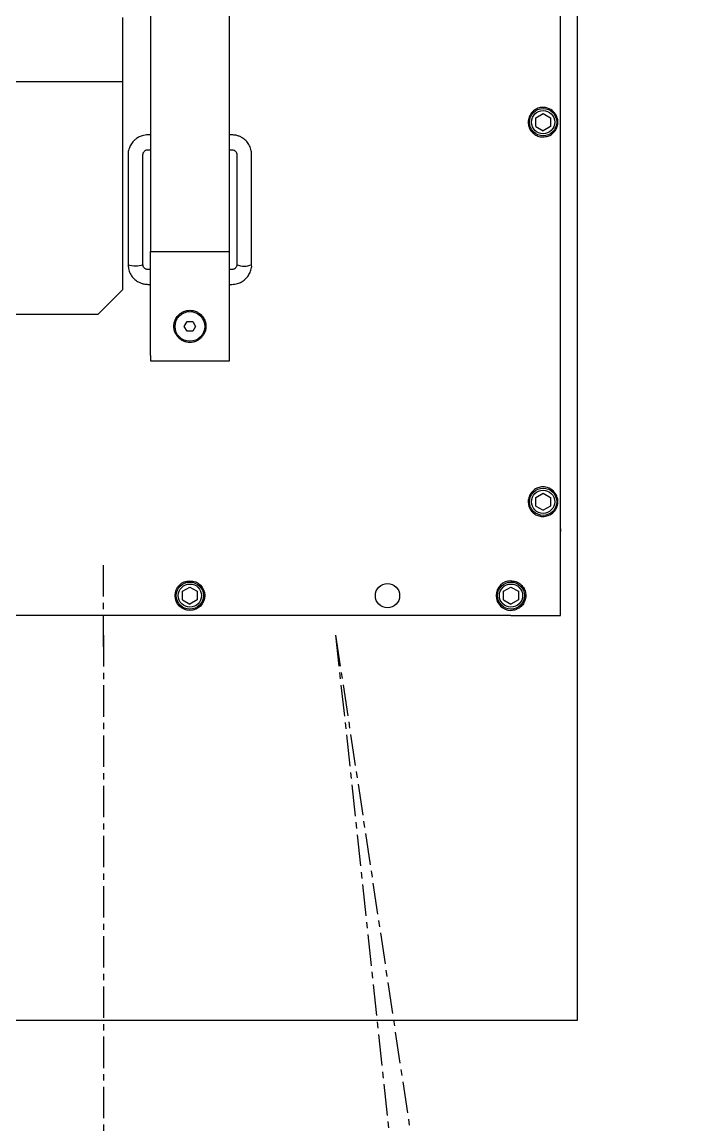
# Model space of a CAD drawing. Extents: x 500 to 100500, y -14500 to 21140.
# Drawn here: x 8173.3 to 8311.1, y -10017 to -9793.8 of the extents above; entities that cross this region are included whole.
import ezdxf

# ---------------------------------------------------------------- set-up
doc = ezdxf.new("R2010")
doc.units = 0
doc.linetypes.add('CENTER', pattern=[10.16, 6.35, -1.27, 1.27, -1.27])
doc.layers.get('0').update_dxf_attribs({"linetype": 'CONTINUOUS'})
for name, color, linetype in [('Center', 1, 'CENTER'), ('D', 7, 'CONTINUOUS'), ('SLD-0', 7, 'CONTINUOUS')]:
    doc.layers.add(name, color=color, linetype=linetype)

# ---------------------------------------------------------------- blocks, each defined once
blk = doc.blocks.new('KJ특성 TURN')
at = {"layer": 'SLD-0'}
for p, q in [((9282.78, -70944.09), (9282.78, -70931.09)), ((9282.78, -70944.09), (9235.48, -70944.09)), ((9282.78, -70986.09), (9282.78, -70944.09)), ((9277.78, -70991.09), (9282.78, -70986.09)), ((9243.78, -70991.09), (9277.78, -70991.09))]:
    blk.add_line(p, q, dxfattribs=at)
blk = doc.blocks.new('KJVision F 2')
at = {"color": 3, "linetype": 'Continuous', "lineweight": 25}
for p, q in [((-5573.22, -76759.69, -96.77), (-5573.22, -76483.19, -96.77)), ((-5573.22, -76742.19, -96.77), (-5573.22, -76500.69, -96.77)), ((-5656.22, -76555.64, -96.77), (-5656.22, -76686.05, -96.77)), ((-5640.22, -76686.05, -96.77), (-5640.22, -76555.64, -96.77)), ((-5578.22, -76658.99, -96.77), (-5576.72, -76658.12, -96.77)), ((-5578.22, -76660.72, -96.77), (-5578.22, -76658.99, -96.77)), ((-5576.72, -76658.12, -96.77), (-5575.22, -76658.99, -96.77)), ((-5575.22, -76658.99, -96.77), (-5575.22, -76660.72, -96.77)), ((-5578.22, -76660.72, -96.77), (-5576.72, -76661.59, -96.77)), ((-5575.22, -76660.72, -96.77), (-5576.72, -76661.59, -96.77)), ((-5656.22, -76662.42, -96.77), (-5656.72, -76662.42, -96.77)), ((-5639.72, -76662.42, -96.77), (-5640.22, -76662.42, -96.77)), ((-5660.72, -76666.4, -96.77), (-5660.72, -76688.71, -96.77)), ((-5657.72, -76688.71, -96.77), (-5657.72, -76666.4, -96.77)), ((-5656.72, -76665.42, -96.77), (-5656.22, -76665.42, -96.77)), ((-5640.22, -76665.42, -96.77), (-5639.72, -76665.42, -96.77)), ((-5638.72, -76666.4, -96.77), (-5638.72, -76688.71, -96.77)), ((-5635.72, -76688.71, -96.77), (-5635.72, -76666.4, -96.77)), ((-5656.22, -76686.05, -96.77), (-5640.22, -76686.05, -96.77)), ((-5656.22, -76686.05, -96.77), (-5640.22, -76686.05, -96.77)), ((-5656.22, -76686.05, -96.77), (-5656.22, -76686.05, -96.77)), ((-5656.22, -76686.85, -96.77), (-5656.22, -76686.05, -96.77)), ((-5640.22, -76686.05, -96.77), (-5640.22, -76686.05, -96.77)), ((-5640.22, -76686.85, -96.77), (-5640.22, -76686.05, -96.77)), ((-5656.22, -76690.03, -96.77), (-5656.22, -76686.85, -96.77)), ((-5640.22, -76690.03, -96.77), (-5640.22, -76686.85, -96.77)), ((-5656.22, -76689.69, -96.77), (-5656.72, -76689.69, -96.77)), ((-5656.22, -76699.02, -96.77), (-5656.22, -76690.03, -96.77)), ((-5639.72, -76689.69, -96.77), (-5640.22, -76689.69, -96.77)), ((-5640.22, -76699.02, -96.77), (-5640.22, -76690.03, -96.77)), ((-5656.72, -76692.69, -96.77), (-5656.22, -76692.69, -96.77)), ((-5640.22, -76692.69, -96.77), (-5639.72, -76692.69, -96.77)), ((-5656.22, -76707.07, -96.77), (-5656.22, -76699.02, -96.77)), ((-5640.22, -76707.07, -96.77), (-5640.22, -76699.02, -96.77)), ((-5649.38, -76701.19, -96.77), (-5648.8, -76700.19, -96.77)), ((-5648.8, -76702.19, -96.77), (-5649.38, -76701.19, -96.77)), ((-5648.8, -76700.19, -96.77), (-5647.64, -76700.19, -96.77)), ((-5647.64, -76700.19, -96.77), (-5647.07, -76701.19, -96.77)), ((-5647.07, -76701.19, -96.77), (-5647.64, -76702.19, -96.77)), ((-5647.64, -76702.19, -96.77), (-5648.8, -76702.19, -96.77)), ((-5656.22, -76707.07, -96.77), (-5656.22, -76708.19, -96.77)), ((-5656.22, -76708.19, -96.77), (-5640.22, -76708.19, -96.77)), ((-5640.22, -76708.19, -96.77), (-5640.22, -76707.07, -96.77)), ((-5578.22, -76735.82, -96.77), (-5576.72, -76734.96, -96.77)), ((-5576.72, -76734.96, -96.77), (-5575.22, -76735.82, -96.77)), ((-5578.22, -76737.55, -96.77), (-5578.22, -76735.82, -96.77)), ((-5578.22, -76737.55, -96.77), (-5576.72, -76738.42, -96.77)), ((-5575.22, -76737.55, -96.77), (-5576.72, -76738.42, -96.77)), ((-5575.22, -76735.82, -96.77), (-5575.22, -76737.55, -96.77)), ((-5573.22, -76742.19, -96.77), (-5573.22, -76742.19, -96.77)), ((-5573.22, -76742.19, -96.77), (-5573.22, -76742.69, -96.77)), ((-5573.22, -76742.69, -96.77), (-5573.22, -76742.69, -96.77)), ((-5573.22, -76758.69, -96.77), (-5573.22, -76742.69, -96.77)), ((-5649.72, -76754.82, -96.77), (-5648.22, -76753.96, -96.77)), ((-5649.72, -76756.55, -96.77), (-5649.72, -76754.82, -96.77)), ((-5648.22, -76753.96, -96.77), (-5646.72, -76754.82, -96.77)), ((-5646.72, -76754.82, -96.77), (-5646.72, -76756.55, -96.77)), ((-5584.72, -76754.82, -96.77), (-5583.22, -76753.96, -96.77)), ((-5584.72, -76756.55, -96.77), (-5584.72, -76754.82, -96.77)), ((-5583.22, -76753.96, -96.77), (-5581.72, -76754.82, -96.77)), ((-5581.72, -76754.82, -96.77), (-5581.72, -76756.55, -96.77)), ((-5649.72, -76756.55, -96.77), (-5648.22, -76757.42, -96.77)), ((-5646.72, -76756.55, -96.77), (-5648.22, -76757.42, -96.77)), ((-5584.72, -76756.55, -96.77), (-5583.22, -76757.42, -96.77)), ((-5581.72, -76756.55, -96.77), (-5583.22, -76757.42, -96.77)), ((-5583.22, -76759.69, -96.77), (-5713.22, -76759.69, -96.77)), ((-5583.22, -76759.69, -96.77), (-5573.22, -76759.69, -96.77)), ((-5573.22, -76758.69, -96.77), (-5573.22, -76758.69, -96.77))]:
    blk.add_line(p, q, dxfattribs=at)
at = {"color": 3}
for p, q in [((-5665.72, -76766.05, -96.77), (-5665.72, -76748.71, -96.77)), ((-5665.72, -76763.69, -96.77), (-5665.72, -78093.69, -96.77)), ((-5618.72, -76763.69, -96.77), (-5418.72, -78093.69, -96.77)), ((-5618.72, -76763.69, -96.77), (-5575.72, -77163.69, -96.77))]:
    blk.add_line(p, q, dxfattribs=at)
at = {"color": 3, "linetype": 'Continuous', "lineweight": 25}
for centre, radius in [((-5576.72, -76659.85, -96.77), 2.75), ((-5576.72, -76659.85, -96.77), 2.35), ((-5648.22, -76701.19, -96.77), 3), ((-5576.72, -76736.69, -96.77), 2.75), ((-5576.72, -76736.69, -96.77), 2.35), ((-5648.22, -76755.69, -96.77), 3), ((-5648.22, -76755.69, -96.77), 2.75), ((-5648.22, -76755.69, -96.77), 2.35), ((-5608.22, -76755.69, -96.77), 2.46), ((-5583.22, -76755.69, -96.77), 2.75), ((-5583.22, -76755.69, -96.77), 2.35)]:
    blk.add_circle(centre, radius, dxfattribs=at)
for centre, radius, start, end in [((-5659.22, -76684.14, -96.77), 4.8, 251.8089, 288.1911), ((-5637.22, -76684.9, -96.77), 4.09, 248.4967, 291.5033), ((-5583.22, -76755.69, -96.77), 3, 90, 270)]:
    blk.add_arc(centre, radius, start, end, dxfattribs=at)
for points, knots in [([(-5576.75, -76662.85, -96.77), (-5576.8, -76662.85, -96.77), (-5577.13, -76662.84, -96.77), (-5577.76, -76662.72, -96.77), (-5578.57, -76662.28, -96.77), (-5579.21, -76661.61, -96.77), (-5579.64, -76660.76, -96.77), (-5579.77, -76659.8, -96.77), (-5579.6, -76658.82, -96.77), (-5579.08, -76657.9, -96.77), (-5578.25, -76657.2, -96.77), (-5577.22, -76656.83, -96.77), (-5575.97, -76656.85, -96.77), (-5574.81, -76657.42, -96.77), (-5574.12, -76658.26, -96.77), (-5573.82, -76659.03, -96.77), (-5573.73, -76659.52, -96.77), (-5573.72, -76659.9, -96.77), (-5573.74, -76660.27, -96.77), (-5573.83, -76660.71, -96.77), (-5574.05, -76661.27, -96.77), (-5574.57, -76662.03, -96.77), (-5575.45, -76662.71, -96.77), (-5576.38, -76662.81, -96.77), (-5576.75, -76662.85, -96.77)], [0, 0, 0, 0, 0.0087568, 0.0558583, 0.0983847, 0.1391779, 0.1795479, 0.2199494, 0.2609889, 0.3049239, 0.3554509, 0.4056957, 0.4667145, 0.5618717, 0.6487742, 0.6858136, 0.7049587, 0.7196088, 0.7342042, 0.752465, 0.7855309, 0.8372825, 0.9351477, 1, 1, 1, 1]), ([(-5656.72, -76662.42, -96.77), (-5657.11, -76662.45, -96.77), (-5657.66, -76662.49, -96.77), (-5658.42, -76662.78, -96.77), (-5659.03, -76663.12, -96.77), (-5659.68, -76663.67, -96.77), (-5660.23, -76664.41, -96.77), (-5660.59, -76665.31, -96.77), (-5660.76, -76666.01, -96.77), (-5660.71, -76666.38, -96.77), (-5660.71, -76666.4, -96.77)], [0, 0, 0, 0, 0.184865, 0.260647, 0.386958, 0.52041, 0.666196, 0.822242, 0.988754, 1, 1, 1, 1]), ([(-5635.73, -76666.4, -96.77), (-5635.75, -76666.05, -96.77), (-5635.8, -76665.35, -96.77), (-5636.23, -76664.38, -96.77), (-5636.85, -76663.57, -96.77), (-5637.54, -76663.03, -96.77), (-5638.22, -76662.69, -96.77), (-5638.93, -76662.47, -96.77), (-5639.44, -76662.44, -96.77), (-5639.72, -76662.42, -96.77)], [0, 0, 0, 0, 0.167317, 0.33559, 0.499903, 0.650442, 0.754342, 0.865168, 1, 1, 1, 1]), ([(-5657.7, -76666.4, -96.77), (-5657.71, -76666.34, -96.77), (-5657.72, -76666.16, -96.77), (-5657.59, -76665.89, -96.77), (-5657.39, -76665.66, -96.77), (-5657.17, -76665.52, -96.77), (-5656.95, -76665.44, -96.77), (-5656.8, -76665.43, -96.77), (-5656.72, -76665.42, -96.77)], [0, 0, 0, 0, 0.122287, 0.355256, 0.563161, 0.706534, 0.857521, 1, 1, 1, 1]), ([(-5639.72, -76665.42, -96.77), (-5639.59, -76665.43, -96.77), (-5639.41, -76665.45, -96.77), (-5639.17, -76665.57, -96.77), (-5638.99, -76665.71, -96.77), (-5638.82, -76665.94, -96.77), (-5638.72, -76666.18, -96.77), (-5638.73, -76666.34, -96.77), (-5638.74, -76666.4, -96.77)], [0, 0, 0, 0, 0.239521, 0.338304, 0.50296, 0.682902, 0.888148, 1, 1, 1, 1]), ([(-5660.71, -76688.71, -96.77), (-5660.69, -76689.06, -96.77), (-5660.64, -76689.76, -96.77), (-5660.22, -76690.73, -96.77), (-5659.6, -76691.53, -96.77), (-5658.9, -76692.08, -96.77), (-5658.22, -76692.42, -96.77), (-5657.52, -76692.64, -96.77), (-5657, -76692.67, -96.77), (-5656.72, -76692.69, -96.77)], [0, 0, 0, 0, 0.167305, 0.33558, 0.499895, 0.650437, 0.754338, 0.865166, 1, 1, 1, 1]), ([(-5656.72, -76689.69, -96.77), (-5656.85, -76689.67, -96.77), (-5657.03, -76689.65, -96.77), (-5657.27, -76689.54, -96.77), (-5657.45, -76689.39, -96.77), (-5657.62, -76689.17, -96.77), (-5657.72, -76688.92, -96.77), (-5657.71, -76688.76, -96.77), (-5657.7, -76688.71, -96.77)], [0, 0, 0, 0, 0.239491, 0.338261, 0.502897, 0.682816, 0.888037, 1, 1, 1, 1]), ([(-5639.72, -76692.69, -96.77), (-5639.33, -76692.66, -96.77), (-5638.79, -76692.61, -96.77), (-5638.03, -76692.33, -96.77), (-5637.41, -76691.99, -96.77), (-5636.76, -76691.43, -96.77), (-5636.21, -76690.7, -96.77), (-5635.85, -76689.8, -96.77), (-5635.68, -76689.1, -96.77), (-5635.73, -76688.73, -96.77), (-5635.73, -76688.71, -96.77)], [0, 0, 0, 0, 0.184865, 0.260647, 0.386958, 0.52041, 0.666196, 0.822242, 0.988754, 1, 1, 1, 1]), ([(-5638.74, -76688.71, -96.77), (-5638.73, -76688.77, -96.77), (-5638.73, -76688.95, -96.77), (-5638.85, -76689.22, -96.77), (-5639.05, -76689.45, -96.77), (-5639.27, -76689.59, -96.77), (-5639.49, -76689.67, -96.77), (-5639.65, -76689.68, -96.77), (-5639.72, -76689.69, -96.77)], [0, 0, 0, 0, 0.122287, 0.355256, 0.563161, 0.706534, 0.857521, 1, 1, 1, 1]), ([(-5651.47, -76701.07, -96.77), (-5651.44, -76700.81, -96.77), (-5651.4, -76700.31, -96.77), (-5651.16, -76699.81, -96.77), (-5651.04, -76699.57, -96.77)], [0, 0, 0, 0, 0.511837, 1, 1, 1, 1]), ([(-5651.04, -76699.57, -96.77), (-5650.87, -76699.32, -96.77), (-5650.55, -76698.86, -96.77), (-5649.86, -76698.34, -96.77), (-5649.07, -76698.01, -96.77), (-5648.22, -76697.9, -96.77), (-5647.37, -76698.01, -96.77), (-5646.58, -76698.34, -96.77), (-5645.89, -76698.86, -96.77), (-5645.57, -76699.32, -96.77), (-5645.4, -76699.57, -96.77)], [0, 0, 0, 0, 0.133331, 0.253473, 0.378719, 0.5, 0.621275, 0.746527, 0.866665, 1, 1, 1, 1]), ([(-5645.4, -76699.57, -96.77), (-5645.28, -76699.81, -96.77), (-5645.04, -76700.31, -96.77), (-5645, -76700.81, -96.77), (-5644.97, -76701.07, -96.77)], [0, 0, 0, 0, 0.488163, 1, 1, 1, 1]), ([(-5576.75, -76739.69, -96.77), (-5576.8, -76739.69, -96.77), (-5577.13, -76739.68, -96.77), (-5577.76, -76739.55, -96.77), (-5578.57, -76739.11, -96.77), (-5579.21, -76738.44, -96.77), (-5579.64, -76737.59, -96.77), (-5579.77, -76736.63, -96.77), (-5579.6, -76735.65, -96.77), (-5579.08, -76734.73, -96.77), (-5578.25, -76734.03, -96.77), (-5577.22, -76733.66, -96.77), (-5575.97, -76733.68, -96.77), (-5574.81, -76734.25, -96.77), (-5574.12, -76735.09, -96.77), (-5573.82, -76735.86, -96.77), (-5573.73, -76736.35, -96.77), (-5573.72, -76736.73, -96.77), (-5573.74, -76737.1, -96.77), (-5573.83, -76737.54, -96.77), (-5574.05, -76738.1, -96.77), (-5574.57, -76738.87, -96.77), (-5575.45, -76739.54, -96.77), (-5576.38, -76739.65, -96.77), (-5576.75, -76739.69, -96.77)], [0, 0, 0, 0, 0.008757, 0.055858, 0.098385, 0.139178, 0.179548, 0.219949, 0.260989, 0.304924, 0.355451, 0.405696, 0.466715, 0.561872, 0.648774, 0.685814, 0.704959, 0.719609, 0.734204, 0.752465, 0.785531, 0.837283, 0.935148, 1, 1, 1, 1]), ([(-5583.22, -76752.69, -96.77), (-5582.89, -76752.72, -96.77), (-5582.23, -76752.78, -96.77), (-5581.35, -76753.27, -96.77), (-5580.66, -76754.01, -96.77), (-5580.25, -76754.95, -96.77), (-5580.18, -76755.97, -96.77), (-5580.43, -76756.93, -96.77), (-5580.98, -76757.76, -96.77), (-5581.78, -76758.38, -96.77), (-5582.58, -76758.66, -96.77), (-5583.07, -76758.68, -96.77), (-5583.22, -76758.69, -96.77)], [0, 0, 0, 0, 0.104157, 0.20821, 0.314967, 0.424079, 0.530103, 0.632333, 0.736, 0.843986, 0.952648, 1, 1, 1, 1])]:
    blk.add_open_spline(points, degree=3, knots=knots, dxfattribs=at)
blk.add_open_spline([(-5644.97, -76701.07, -96.77), (-5644.98, -76701.29, -96.77), (-5644.99, -76701.72, -96.77), (-5645.17, -76702.36, -96.77), (-5645.46, -76702.94, -96.77), (-5645.87, -76703.46, -96.77), (-5646.37, -76703.88, -96.77), (-5646.94, -76704.2, -96.77), (-5647.57, -76704.39, -96.77), (-5648.22, -76704.46, -96.77), (-5648.87, -76704.39, -96.77), (-5649.5, -76704.2, -96.77), (-5650.08, -76703.88, -96.77), (-5650.58, -76703.46, -96.77), (-5650.98, -76702.94, -96.77), (-5651.28, -76702.36, -96.77), (-5651.45, -76701.72, -96.77), (-5651.46, -76701.29, -96.77), (-5651.47, -76701.07, -96.77)], degree=3, dxfattribs=at)
at = {"layer": 'D', "color": 3, "elevation": -96.77}
blk.add_lwpolyline([(-5536.22, -76429.7), (-5087.22, -76429.7), (-5087.22, -76841.7), (-5536.22, -76841.7)], close=True, dxfattribs=at)
at = {"layer": 'Center'}
blk.add_blockref('KJ특성 TURN', (-14462, -5707.6, -96.77), dxfattribs=at)

msp = doc.modelspace()

# ---------------------------------------------------------------- block references
at = {"layer": 'Center'}
for p in [(13372.87, 66845.81, 20.95), (13855.47, 66845.81, 20.95)]:
    msp.add_blockref('KJVision F 2', p, dxfattribs=at)

doc.saveas('drawing.dxf')
